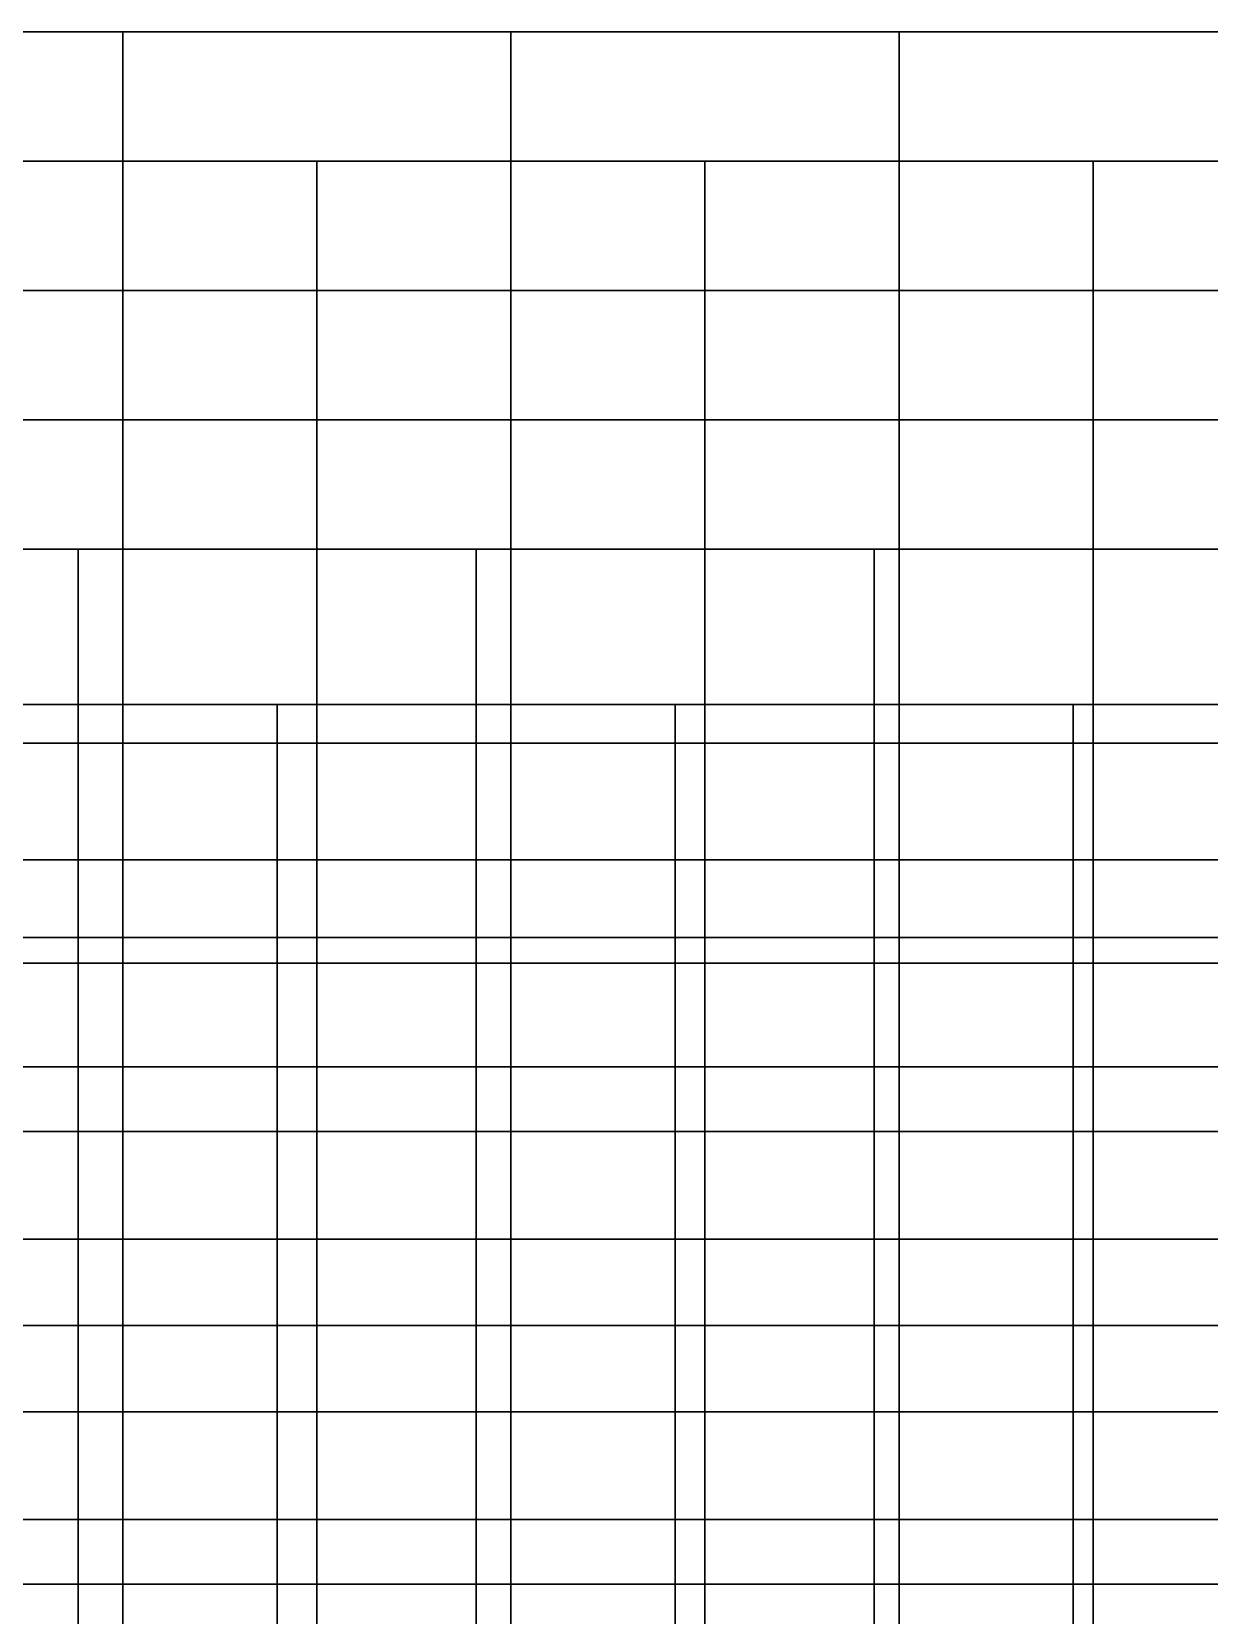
# Model space of a CAD drawing. Extents: x -2.5 to 67.5, y -27.5 to 12.5.
# Drawn here: x 56.12 to 61.81, y 2.35 to 10 of the extents above; entities that cross this region are included whole.
import ezdxf

# ---------------------------------------------------------------- set-up
doc = ezdxf.new("R2010")
doc.units = 0
doc.layers.add('M0', color=13, linetype='CONTINUOUS')
doc.layers.add('M1', color=11, linetype='CONTINUOUS')

msp = doc.modelspace()

# ---------------------------------------------------------------- linework, layer by layer
at = {"layer": 'M0', "color": 135}
for points in [[(54.688, 10), (54.688, 10, 1), (56.563, 10, 1), (56.563, 10)], [(54.688, 8.75), (54.688, 10), (56.563, 10), (56.563, 8.75)], [(54.688, 10, 1), (54.688, 8.75, 1), (56.563, 8.75, 1), (56.563, 10, 1)], [(56.563, 8.75), (56.563, 10), (56.563, 10, 1), (56.563, 8.75, 1)], [(56.563, 10), (56.563, 8.75), (56.563, 8.75, 1), (56.563, 10, 1)], [(56.563, 10), (56.563, 10, 1), (58.438, 10, 1), (58.438, 10)], [(56.563, 8.75), (56.563, 10), (58.438, 10), (58.438, 8.75)], [(56.563, 10, 1), (56.563, 8.75, 1), (58.438, 8.75, 1), (58.438, 10, 1)], [(58.438, 8.75), (58.438, 10), (58.438, 10, 1), (58.438, 8.75, 1)], [(58.438, 10), (58.438, 8.75), (58.438, 8.75, 1), (58.438, 10, 1)], [(58.438, 10), (58.438, 10, 1), (60.313, 10, 1), (60.313, 10)], [(58.438, 8.75), (58.438, 10), (60.313, 10), (60.313, 8.75)], [(58.438, 10, 1), (58.438, 8.75, 1), (60.313, 8.75, 1), (60.313, 10, 1)], [(60.313, 8.75), (60.313, 10), (60.313, 10, 1), (60.313, 8.75, 1)], [(60.313, 10), (60.313, 8.75), (60.313, 8.75, 1), (60.313, 10, 1)], [(60.313, 10), (60.313, 10, 1), (62.188, 10, 1), (62.188, 10)], [(60.313, 8.75), (60.313, 10), (62.188, 10), (62.188, 8.75)], [(60.313, 10, 1), (60.313, 8.75, 1), (62.188, 8.75, 1), (62.188, 10, 1)], [(57.5, 9.375), (55.625, 9.375), (55.625, 9.375, 1), (57.5, 9.375, 1)], [(57.5, 8.125), (55.625, 8.125), (55.625, 9.375), (57.5, 9.375)], [(55.625, 8.125, 1), (57.5, 8.125, 1), (57.5, 9.375, 1), (55.625, 9.375, 1)], [(57.5, 8.125, 1), (57.5, 8.125), (57.5, 9.375), (57.5, 9.375, 1)], [(59.375, 9.375), (57.5, 9.375), (57.5, 9.375, 1), (59.375, 9.375, 1)], [(57.5, 8.125), (57.5, 8.125, 1), (57.5, 9.375, 1), (57.5, 9.375)], [(59.375, 8.125), (57.5, 8.125), (57.5, 9.375), (59.375, 9.375)], [(57.5, 8.125, 1), (59.375, 8.125, 1), (59.375, 9.375, 1), (57.5, 9.375, 1)], [(59.375, 8.125, 1), (59.375, 8.125), (59.375, 9.375), (59.375, 9.375, 1)], [(61.25, 9.375), (59.375, 9.375), (59.375, 9.375, 1), (61.25, 9.375, 1)], [(59.375, 8.125), (59.375, 8.125, 1), (59.375, 9.375, 1), (59.375, 9.375)], [(61.25, 8.125), (59.375, 8.125), (59.375, 9.375), (61.25, 9.375)], [(59.375, 8.125, 1), (61.25, 8.125, 1), (61.25, 9.375, 1), (59.375, 9.375, 1)], [(61.25, 8.125, 1), (61.25, 8.125), (61.25, 9.375), (61.25, 9.375, 1)], [(63.125, 9.375), (61.25, 9.375), (61.25, 9.375, 1), (63.125, 9.375, 1)], [(61.25, 8.125), (61.25, 8.125, 1), (61.25, 9.375, 1), (61.25, 9.375)], [(63.125, 8.125), (61.25, 8.125), (61.25, 9.375), (63.125, 9.375)], [(61.25, 8.125, 1), (63.125, 8.125, 1), (63.125, 9.375, 1), (61.25, 9.375, 1)], [(54.688, 8.75), (54.688, 8.75, 1), (56.563, 8.75, 1), (56.563, 8.75)], [(54.688, 7.5), (54.688, 8.75), (56.563, 8.75), (56.563, 7.5)], [(54.688, 8.75, 1), (54.688, 7.5, 1), (56.563, 7.5, 1), (56.563, 8.75, 1)], [(54.688, 8.75, 1), (54.688, 8.75), (56.563, 8.75), (56.563, 8.75, 1)], [(56.563, 7.5), (56.563, 8.75), (56.563, 8.75, 1), (56.563, 7.5, 1)], [(56.563, 8.75), (56.563, 7.5), (56.563, 7.5, 1), (56.563, 8.75, 1)], [(56.563, 8.75), (56.563, 8.75, 1), (58.438, 8.75, 1), (58.438, 8.75)], [(56.563, 7.5), (56.563, 8.75), (58.438, 8.75), (58.438, 7.5)], [(56.563, 8.75, 1), (56.563, 7.5, 1), (58.438, 7.5, 1), (58.438, 8.75, 1)], [(56.563, 8.75, 1), (56.563, 8.75), (58.438, 8.75), (58.438, 8.75, 1)], [(58.438, 7.5), (58.438, 8.75), (58.438, 8.75, 1), (58.438, 7.5, 1)], [(58.438, 8.75), (58.438, 7.5), (58.438, 7.5, 1), (58.438, 8.75, 1)], [(58.438, 8.75), (58.438, 8.75, 1), (60.313, 8.75, 1), (60.313, 8.75)], [(58.438, 7.5), (58.438, 8.75), (60.313, 8.75), (60.313, 7.5)], [(58.438, 8.75, 1), (58.438, 7.5, 1), (60.313, 7.5, 1), (60.313, 8.75, 1)], [(58.438, 8.75, 1), (58.438, 8.75), (60.313, 8.75), (60.313, 8.75, 1)], [(60.313, 7.5), (60.313, 8.75), (60.313, 8.75, 1), (60.313, 7.5, 1)], [(60.313, 8.75), (60.313, 7.5), (60.313, 7.5, 1), (60.313, 8.75, 1)], [(60.313, 8.75), (60.313, 8.75, 1), (62.188, 8.75, 1), (62.188, 8.75)], [(60.313, 7.5), (60.313, 8.75), (62.188, 8.75), (62.188, 7.5)], [(60.313, 8.75, 1), (60.313, 7.5, 1), (62.188, 7.5, 1), (62.188, 8.75, 1)], [(60.313, 8.75, 1), (60.313, 8.75), (62.188, 8.75), (62.188, 8.75, 1)], [(57.5, 8.125), (55.625, 8.125), (55.625, 8.125, 1), (57.5, 8.125, 1)], [(57.5, 6.5625), (55.625, 6.5625), (55.625, 8.125), (57.5, 8.125)], [(55.625, 6.5625, 1), (57.5, 6.5625, 1), (57.5, 8.125, 1), (55.625, 8.125, 1)], [(55.625, 8.125), (57.5, 8.125), (57.5, 8.125, 1), (55.625, 8.125, 1)], [(57.5, 6.5625, 1), (57.5, 6.5625), (57.5, 8.125), (57.5, 8.125, 1)], [(59.375, 8.125), (57.5, 8.125), (57.5, 8.125, 1), (59.375, 8.125, 1)], [(57.5, 6.5625), (57.5, 6.5625, 1), (57.5, 8.125, 1), (57.5, 8.125)], [(59.375, 6.5625), (57.5, 6.5625), (57.5, 8.125), (59.375, 8.125)], [(57.5, 6.5625, 1), (59.375, 6.5625, 1), (59.375, 8.125, 1), (57.5, 8.125, 1)], [(57.5, 8.125), (59.375, 8.125), (59.375, 8.125, 1), (57.5, 8.125, 1)], [(59.375, 6.5625, 1), (59.375, 6.5625), (59.375, 8.125), (59.375, 8.125, 1)], [(61.25, 8.125), (59.375, 8.125), (59.375, 8.125, 1), (61.25, 8.125, 1)], [(59.375, 6.5625), (59.375, 6.5625, 1), (59.375, 8.125, 1), (59.375, 8.125)], [(61.25, 6.5625), (59.375, 6.5625), (59.375, 8.125), (61.25, 8.125)], [(59.375, 6.5625, 1), (61.25, 6.5625, 1), (61.25, 8.125, 1), (59.375, 8.125, 1)], [(59.375, 8.125), (61.25, 8.125), (61.25, 8.125, 1), (59.375, 8.125, 1)], [(61.25, 6.5625, 1), (61.25, 6.5625), (61.25, 8.125), (61.25, 8.125, 1)], [(63.125, 8.125), (61.25, 8.125), (61.25, 8.125, 1), (63.125, 8.125, 1)], [(61.25, 6.5625), (61.25, 6.5625, 1), (61.25, 8.125, 1), (61.25, 8.125)], [(63.125, 6.5625), (61.25, 6.5625), (61.25, 8.125), (63.125, 8.125)], [(61.25, 6.5625, 1), (63.125, 6.5625, 1), (63.125, 8.125, 1), (61.25, 8.125, 1)], [(61.25, 8.125), (63.125, 8.125), (63.125, 8.125, 1), (61.25, 8.125, 1)], [(54.688, 7.5), (54.688, 7.5, 1), (56.563, 7.5, 1), (56.563, 7.5)], [(54.688, 5.625), (54.688, 7.5), (56.563, 7.5), (56.563, 5.625)], [(54.688, 7.5, 1), (54.688, 5.625, 1), (56.563, 5.625, 1), (56.563, 7.5, 1)], [(54.688, 7.5, 1), (54.688, 7.5), (56.563, 7.5), (56.563, 7.5, 1)], [(56.563, 5.625), (56.563, 7.5), (56.563, 7.5, 1), (56.563, 5.625, 1)], [(56.563, 7.5), (56.563, 5.625), (56.563, 5.625, 1), (56.563, 7.5, 1)], [(56.563, 7.5), (56.563, 7.5, 1), (58.438, 7.5, 1), (58.438, 7.5)], [(56.563, 5.625), (56.563, 7.5), (58.438, 7.5), (58.438, 5.625)], [(56.563, 7.5, 1), (56.563, 5.625, 1), (58.438, 5.625, 1), (58.438, 7.5, 1)], [(56.563, 7.5, 1), (56.563, 7.5), (58.438, 7.5), (58.438, 7.5, 1)], [(58.438, 5.625), (58.438, 7.5), (58.438, 7.5, 1), (58.438, 5.625, 1)], [(58.438, 7.5), (58.438, 5.625), (58.438, 5.625, 1), (58.438, 7.5, 1)], [(58.438, 7.5), (58.438, 7.5, 1), (60.313, 7.5, 1), (60.313, 7.5)], [(58.438, 5.625), (58.438, 7.5), (60.313, 7.5), (60.313, 5.625)], [(58.438, 7.5, 1), (58.438, 5.625, 1), (60.313, 5.625, 1), (60.313, 7.5, 1)], [(58.438, 7.5, 1), (58.438, 7.5), (60.313, 7.5), (60.313, 7.5, 1)], [(60.313, 5.625), (60.313, 7.5), (60.313, 7.5, 1), (60.313, 5.625, 1)], [(60.313, 7.5), (60.313, 5.625), (60.313, 5.625, 1), (60.313, 7.5, 1)], [(60.313, 7.5), (60.313, 7.5, 1), (62.188, 7.5, 1), (62.188, 7.5)], [(60.313, 5.625), (60.313, 7.5), (62.188, 7.5), (62.188, 5.625)], [(60.313, 7.5, 1), (60.313, 5.625, 1), (62.188, 5.625, 1), (62.188, 7.5, 1)], [(60.313, 7.5, 1), (60.313, 7.5), (62.188, 7.5), (62.188, 7.5, 1)], [(57.5, 6.5625), (55.625, 6.5625), (55.625, 6.5625, 1), (57.5, 6.5625, 1)], [(57.5, 4.6875), (55.625, 4.6875), (55.625, 6.5625), (57.5, 6.5625)], [(55.625, 4.6875, 1), (57.5, 4.6875, 1), (57.5, 6.5625, 1), (55.625, 6.5625, 1)], [(55.625, 6.5625), (57.5, 6.5625), (57.5, 6.5625, 1), (55.625, 6.5625, 1)], [(57.5, 4.6875, 1), (57.5, 4.6875), (57.5, 6.5625), (57.5, 6.5625, 1)], [(59.375, 6.5625), (57.5, 6.5625), (57.5, 6.5625, 1), (59.375, 6.5625, 1)], [(57.5, 4.6875), (57.5, 4.6875, 1), (57.5, 6.5625, 1), (57.5, 6.5625)], [(59.375, 4.6875), (57.5, 4.6875), (57.5, 6.5625), (59.375, 6.5625)], [(57.5, 4.6875, 1), (59.375, 4.6875, 1), (59.375, 6.5625, 1), (57.5, 6.5625, 1)], [(57.5, 6.5625), (59.375, 6.5625), (59.375, 6.5625, 1), (57.5, 6.5625, 1)], [(59.375, 4.6875, 1), (59.375, 4.6875), (59.375, 6.5625), (59.375, 6.5625, 1)], [(61.25, 6.5625), (59.375, 6.5625), (59.375, 6.5625, 1), (61.25, 6.5625, 1)], [(59.375, 4.6875), (59.375, 4.6875, 1), (59.375, 6.5625, 1), (59.375, 6.5625)], [(61.25, 4.6875), (59.375, 4.6875), (59.375, 6.5625), (61.25, 6.5625)], [(59.375, 4.6875, 1), (61.25, 4.6875, 1), (61.25, 6.5625, 1), (59.375, 6.5625, 1)], [(59.375, 6.5625), (61.25, 6.5625), (61.25, 6.5625, 1), (59.375, 6.5625, 1)], [(61.25, 4.6875, 1), (61.25, 4.6875), (61.25, 6.5625), (61.25, 6.5625, 1)], [(63.125, 6.5625), (61.25, 6.5625), (61.25, 6.5625, 1), (63.125, 6.5625, 1)], [(61.25, 4.6875), (61.25, 4.6875, 1), (61.25, 6.5625, 1), (61.25, 6.5625)], [(63.125, 4.6875), (61.25, 4.6875), (61.25, 6.5625), (63.125, 6.5625)], [(61.25, 4.6875, 1), (63.125, 4.6875, 1), (63.125, 6.5625, 1), (61.25, 6.5625, 1)], [(61.25, 6.5625), (63.125, 6.5625), (63.125, 6.5625, 1), (61.25, 6.5625, 1)], [(54.688, 5.625), (54.688, 5.625, 1), (56.563, 5.625, 1), (56.563, 5.625)], [(54.688, 3.75), (54.688, 5.625), (56.563, 5.625), (56.563, 3.75)], [(54.688, 5.625, 1), (54.688, 3.75, 1), (56.563, 3.75, 1), (56.563, 5.625, 1)], [(54.688, 5.625, 1), (54.688, 5.625), (56.563, 5.625), (56.563, 5.625, 1)], [(56.563, 3.75), (56.563, 5.625), (56.563, 5.625, 1), (56.563, 3.75, 1)], [(56.563, 5.625), (56.563, 3.75), (56.563, 3.75, 1), (56.563, 5.625, 1)], [(56.563, 5.625), (56.563, 5.625, 1), (58.438, 5.625, 1), (58.438, 5.625)], [(56.563, 3.75), (56.563, 5.625), (58.438, 5.625), (58.438, 3.75)], [(56.563, 5.625, 1), (56.563, 3.75, 1), (58.438, 3.75, 1), (58.438, 5.625, 1)], [(56.563, 5.625, 1), (56.563, 5.625), (58.438, 5.625), (58.438, 5.625, 1)], [(58.438, 3.75), (58.438, 5.625), (58.438, 5.625, 1), (58.438, 3.75, 1)], [(58.438, 5.625), (58.438, 3.75), (58.438, 3.75, 1), (58.438, 5.625, 1)], [(58.438, 5.625), (58.438, 5.625, 1), (60.313, 5.625, 1), (60.313, 5.625)], [(58.438, 3.75), (58.438, 5.625), (60.313, 5.625), (60.313, 3.75)], [(58.438, 5.625, 1), (58.438, 3.75, 1), (60.313, 3.75, 1), (60.313, 5.625, 1)], [(58.438, 5.625, 1), (58.438, 5.625), (60.313, 5.625), (60.313, 5.625, 1)], [(60.313, 3.75), (60.313, 5.625), (60.313, 5.625, 1), (60.313, 3.75, 1)], [(60.313, 5.625), (60.313, 3.75), (60.313, 3.75, 1), (60.313, 5.625, 1)], [(60.313, 5.625), (60.313, 5.625, 1), (62.188, 5.625, 1), (62.188, 5.625)], [(60.313, 3.75), (60.313, 5.625), (62.188, 5.625), (62.188, 3.75)], [(60.313, 5.625, 1), (60.313, 3.75, 1), (62.188, 3.75, 1), (62.188, 5.625, 1)], [(60.313, 5.625, 1), (60.313, 5.625), (62.188, 5.625), (62.188, 5.625, 1)], [(57.5, 4.6875), (55.625, 4.6875), (55.625, 4.6875, 1), (57.5, 4.6875, 1)], [(57.5, 2.8125), (55.625, 2.8125), (55.625, 4.6875), (57.5, 4.6875)], [(55.625, 2.8125, 1), (57.5, 2.8125, 1), (57.5, 4.6875, 1), (55.625, 4.6875, 1)], [(55.625, 4.6875), (57.5, 4.6875), (57.5, 4.6875, 1), (55.625, 4.6875, 1)], [(57.5, 2.8125, 1), (57.5, 2.8125), (57.5, 4.6875), (57.5, 4.6875, 1)], [(59.375, 4.6875), (57.5, 4.6875), (57.5, 4.6875, 1), (59.375, 4.6875, 1)], [(57.5, 2.8125), (57.5, 2.8125, 1), (57.5, 4.6875, 1), (57.5, 4.6875)], [(59.375, 2.8125), (57.5, 2.8125), (57.5, 4.6875), (59.375, 4.6875)], [(57.5, 2.8125, 1), (59.375, 2.8125, 1), (59.375, 4.6875, 1), (57.5, 4.6875, 1)], [(57.5, 4.6875), (59.375, 4.6875), (59.375, 4.6875, 1), (57.5, 4.6875, 1)], [(59.375, 2.8125, 1), (59.375, 2.8125), (59.375, 4.6875), (59.375, 4.6875, 1)], [(61.25, 4.6875), (59.375, 4.6875), (59.375, 4.6875, 1), (61.25, 4.6875, 1)], [(59.375, 2.8125), (59.375, 2.8125, 1), (59.375, 4.6875, 1), (59.375, 4.6875)], [(61.25, 2.8125), (59.375, 2.8125), (59.375, 4.6875), (61.25, 4.6875)], [(59.375, 2.8125, 1), (61.25, 2.8125, 1), (61.25, 4.6875, 1), (59.375, 4.6875, 1)], [(59.375, 4.6875), (61.25, 4.6875), (61.25, 4.6875, 1), (59.375, 4.6875, 1)], [(61.25, 2.8125, 1), (61.25, 2.8125), (61.25, 4.6875), (61.25, 4.6875, 1)], [(63.125, 4.6875), (61.25, 4.6875), (61.25, 4.6875, 1), (63.125, 4.6875, 1)], [(61.25, 2.8125), (61.25, 2.8125, 1), (61.25, 4.6875, 1), (61.25, 4.6875)], [(63.125, 2.8125), (61.25, 2.8125), (61.25, 4.6875), (63.125, 4.6875)], [(61.25, 2.8125, 1), (63.125, 2.8125, 1), (63.125, 4.6875, 1), (61.25, 4.6875, 1)], [(61.25, 4.6875), (63.125, 4.6875), (63.125, 4.6875, 1), (61.25, 4.6875, 1)], [(54.688, 3.75), (54.688, 3.75, 1), (56.563, 3.75, 1), (56.563, 3.75)], [(54.688, 1.875), (54.688, 3.75), (56.563, 3.75), (56.563, 1.875)], [(54.688, 3.75, 1), (54.688, 1.875, 1), (56.563, 1.875, 1), (56.563, 3.75, 1)], [(54.688, 3.75, 1), (54.688, 3.75), (56.563, 3.75), (56.563, 3.75, 1)], [(56.563, 1.875), (56.563, 3.75), (56.563, 3.75, 1), (56.563, 1.875, 1)], [(56.563, 3.75), (56.563, 1.875), (56.563, 1.875, 1), (56.563, 3.75, 1)], [(56.563, 3.75), (56.563, 3.75, 1), (58.438, 3.75, 1), (58.438, 3.75)], [(56.563, 1.875), (56.563, 3.75), (58.438, 3.75), (58.438, 1.875)], [(56.563, 3.75, 1), (56.563, 1.875, 1), (58.438, 1.875, 1), (58.438, 3.75, 1)], [(56.563, 3.75, 1), (56.563, 3.75), (58.438, 3.75), (58.438, 3.75, 1)], [(58.438, 1.875), (58.438, 3.75), (58.438, 3.75, 1), (58.438, 1.875, 1)], [(58.438, 3.75), (58.438, 1.875), (58.438, 1.875, 1), (58.438, 3.75, 1)], [(58.438, 3.75), (58.438, 3.75, 1), (60.313, 3.75, 1), (60.313, 3.75)], [(58.438, 1.875), (58.438, 3.75), (60.313, 3.75), (60.313, 1.875)], [(58.438, 3.75, 1), (58.438, 1.875, 1), (60.313, 1.875, 1), (60.313, 3.75, 1)], [(58.438, 3.75, 1), (58.438, 3.75), (60.313, 3.75), (60.313, 3.75, 1)], [(60.313, 1.875), (60.313, 3.75), (60.313, 3.75, 1), (60.313, 1.875, 1)], [(60.313, 3.75), (60.313, 1.875), (60.313, 1.875, 1), (60.313, 3.75, 1)], [(60.313, 3.75), (60.313, 3.75, 1), (62.188, 3.75, 1), (62.188, 3.75)], [(60.313, 1.875), (60.313, 3.75), (62.188, 3.75), (62.188, 1.875)], [(60.313, 3.75, 1), (60.313, 1.875, 1), (62.188, 1.875, 1), (62.188, 3.75, 1)], [(60.313, 3.75, 1), (60.313, 3.75), (62.188, 3.75), (62.188, 3.75, 1)], [(57.5, 2.8125), (55.625, 2.8125), (55.625, 2.8125, 1), (57.5, 2.8125, 1)], [(57.5, 0.9375), (55.625, 0.9375), (55.625, 2.8125), (57.5, 2.8125)], [(55.625, 0.9375, 1), (57.5, 0.9375, 1), (57.5, 2.8125, 1), (55.625, 2.8125, 1)], [(55.625, 2.8125), (57.5, 2.8125), (57.5, 2.8125, 1), (55.625, 2.8125, 1)], [(57.5, 0.9375, 1), (57.5, 0.9375), (57.5, 2.8125), (57.5, 2.8125, 1)], [(59.375, 2.8125), (57.5, 2.8125), (57.5, 2.8125, 1), (59.375, 2.8125, 1)], [(57.5, 0.9375), (57.5, 0.9375, 1), (57.5, 2.8125, 1), (57.5, 2.8125)], [(59.375, 0.9375), (57.5, 0.9375), (57.5, 2.8125), (59.375, 2.8125)], [(57.5, 0.9375, 1), (59.375, 0.9375, 1), (59.375, 2.8125, 1), (57.5, 2.8125, 1)], [(57.5, 2.8125), (59.375, 2.8125), (59.375, 2.8125, 1), (57.5, 2.8125, 1)], [(59.375, 0.9375, 1), (59.375, 0.9375), (59.375, 2.8125), (59.375, 2.8125, 1)], [(61.25, 2.8125), (59.375, 2.8125), (59.375, 2.8125, 1), (61.25, 2.8125, 1)], [(59.375, 0.9375), (59.375, 0.9375, 1), (59.375, 2.8125, 1), (59.375, 2.8125)], [(61.25, 0.9375), (59.375, 0.9375), (59.375, 2.8125), (61.25, 2.8125)], [(59.375, 0.9375, 1), (61.25, 0.9375, 1), (61.25, 2.8125, 1), (59.375, 2.8125, 1)], [(59.375, 2.8125), (61.25, 2.8125), (61.25, 2.8125, 1), (59.375, 2.8125, 1)], [(61.25, 0.9375, 1), (61.25, 0.9375), (61.25, 2.8125), (61.25, 2.8125, 1)], [(63.125, 2.8125), (61.25, 2.8125), (61.25, 2.8125, 1), (63.125, 2.8125, 1)], [(61.25, 0.9375), (61.25, 0.9375, 1), (61.25, 2.8125, 1), (61.25, 2.8125)], [(63.125, 0.9375), (61.25, 0.9375), (61.25, 2.8125), (63.125, 2.8125)], [(61.25, 0.9375, 1), (63.125, 0.9375, 1), (63.125, 2.8125, 1), (61.25, 2.8125, 1)], [(61.25, 2.8125), (63.125, 2.8125), (63.125, 2.8125, 1), (61.25, 2.8125, 1)]]:
    msp.add_3dface(points, dxfattribs=at)
at = {"layer": 'M1', "color": 10}
for points in [[(54.424, 7.5, 1.75), (54.424, 7.5, 3), (56.347, 7.5, 3), (56.347, 7.5, 1.75)], [(54.424, 6, 1.75), (54.424, 7.5, 1.75), (56.347, 7.5, 1.75), (56.347, 6, 1.75)], [(54.424, 7.5, 3), (54.424, 6, 3), (56.347, 6, 3), (56.347, 7.5, 3)], [(56.347, 6, 1.75), (56.347, 7.5, 1.75), (56.347, 7.5, 3), (56.347, 6, 3)], [(56.347, 7.5, 1.75), (56.347, 6, 1.75), (56.347, 6, 3), (56.347, 7.5, 3)], [(56.347, 7.5, 1.75), (56.347, 7.5, 3), (58.27, 7.5, 3), (58.27, 7.5, 1.75)], [(56.347, 6, 1.75), (56.347, 7.5, 1.75), (58.27, 7.5, 1.75), (58.27, 6, 1.75)], [(56.347, 7.5, 3), (56.347, 6, 3), (58.27, 6, 3), (58.27, 7.5, 3)], [(58.27, 6, 1.75), (58.27, 7.5, 1.75), (58.27, 7.5, 3), (58.27, 6, 3)], [(58.27, 7.5, 1.75), (58.27, 6, 1.75), (58.27, 6, 3), (58.27, 7.5, 3)], [(58.27, 7.5, 1.75), (58.27, 7.5, 3), (60.193, 7.5, 3), (60.193, 7.5, 1.75)], [(58.27, 6, 1.75), (58.27, 7.5, 1.75), (60.193, 7.5, 1.75), (60.193, 6, 1.75)], [(58.27, 7.5, 3), (58.27, 6, 3), (60.193, 6, 3), (60.193, 7.5, 3)], [(60.193, 6, 1.75), (60.193, 7.5, 1.75), (60.193, 7.5, 3), (60.193, 6, 3)], [(60.193, 7.5, 1.75), (60.193, 6, 1.75), (60.193, 6, 3), (60.193, 7.5, 3)], [(60.193, 7.5, 1.75), (60.193, 7.5, 3), (62.116, 7.5, 3), (62.116, 7.5, 1.75)], [(60.193, 6, 1.75), (60.193, 7.5, 1.75), (62.116, 7.5, 1.75), (62.116, 6, 1.75)], [(60.193, 7.5, 3), (60.193, 6, 3), (62.116, 6, 3), (62.116, 7.5, 3)], [(57.308, 6.75, 1.75), (55.385, 6.75, 1.75), (55.385, 6.75, 3), (57.308, 6.75, 3)], [(57.308, 5.5, 1.75), (55.385, 5.5, 1.75), (55.385, 6.75, 1.75), (57.308, 6.75, 1.75)], [(55.385, 5.5, 3), (57.308, 5.5, 3), (57.308, 6.75, 3), (55.385, 6.75, 3)], [(57.308, 5.5, 3), (57.308, 5.5, 1.75), (57.308, 6.75, 1.75), (57.308, 6.75, 3)], [(59.231, 6.75, 1.75), (57.308, 6.75, 1.75), (57.308, 6.75, 3), (59.231, 6.75, 3)], [(57.308, 5.5, 1.75), (57.308, 5.5, 3), (57.308, 6.75, 3), (57.308, 6.75, 1.75)], [(59.231, 5.5, 1.75), (57.308, 5.5, 1.75), (57.308, 6.75, 1.75), (59.231, 6.75, 1.75)], [(57.308, 5.5, 3), (59.231, 5.5, 3), (59.231, 6.75, 3), (57.308, 6.75, 3)], [(59.231, 5.5, 3), (59.231, 5.5, 1.75), (59.231, 6.75, 1.75), (59.231, 6.75, 3)], [(61.154, 6.75, 1.75), (59.231, 6.75, 1.75), (59.231, 6.75, 3), (61.154, 6.75, 3)], [(59.231, 5.5, 1.75), (59.231, 5.5, 3), (59.231, 6.75, 3), (59.231, 6.75, 1.75)], [(61.154, 5.5, 1.75), (59.231, 5.5, 1.75), (59.231, 6.75, 1.75), (61.154, 6.75, 1.75)], [(59.231, 5.5, 3), (61.154, 5.5, 3), (61.154, 6.75, 3), (59.231, 6.75, 3)], [(61.154, 5.5, 3), (61.154, 5.5, 1.75), (61.154, 6.75, 1.75), (61.154, 6.75, 3)], [(63.077, 6.75, 1.75), (61.154, 6.75, 1.75), (61.154, 6.75, 3), (63.077, 6.75, 3)], [(61.154, 5.5, 1.75), (61.154, 5.5, 3), (61.154, 6.75, 3), (61.154, 6.75, 1.75)], [(63.077, 5.5, 1.75), (61.154, 5.5, 1.75), (61.154, 6.75, 1.75), (63.077, 6.75, 1.75)], [(61.154, 5.5, 3), (63.077, 5.5, 3), (63.077, 6.75, 3), (61.154, 6.75, 3)], [(54.424, 6, 1.75), (54.424, 6, 3), (56.347, 6, 3), (56.347, 6, 1.75)], [(54.424, 5, 1.75), (54.424, 6, 1.75), (56.347, 6, 1.75), (56.347, 5, 1.75)], [(54.424, 6, 3), (54.424, 5, 3), (56.347, 5, 3), (56.347, 6, 3)], [(54.424, 6, 3), (54.424, 6, 1.75), (56.347, 6, 1.75), (56.347, 6, 3)], [(56.347, 5, 1.75), (56.347, 6, 1.75), (56.347, 6, 3), (56.347, 5, 3)], [(56.347, 6, 1.75), (56.347, 5, 1.75), (56.347, 5, 3), (56.347, 6, 3)], [(56.347, 6, 1.75), (56.347, 6, 3), (58.27, 6, 3), (58.27, 6, 1.75)], [(56.347, 5, 1.75), (56.347, 6, 1.75), (58.27, 6, 1.75), (58.27, 5, 1.75)], [(56.347, 6, 3), (56.347, 5, 3), (58.27, 5, 3), (58.27, 6, 3)], [(56.347, 6, 3), (56.347, 6, 1.75), (58.27, 6, 1.75), (58.27, 6, 3)], [(58.27, 5, 1.75), (58.27, 6, 1.75), (58.27, 6, 3), (58.27, 5, 3)], [(58.27, 6, 1.75), (58.27, 5, 1.75), (58.27, 5, 3), (58.27, 6, 3)], [(58.27, 6, 1.75), (58.27, 6, 3), (60.193, 6, 3), (60.193, 6, 1.75)], [(58.27, 5, 1.75), (58.27, 6, 1.75), (60.193, 6, 1.75), (60.193, 5, 1.75)], [(58.27, 6, 3), (58.27, 5, 3), (60.193, 5, 3), (60.193, 6, 3)], [(58.27, 6, 3), (58.27, 6, 1.75), (60.193, 6, 1.75), (60.193, 6, 3)], [(60.193, 5, 1.75), (60.193, 6, 1.75), (60.193, 6, 3), (60.193, 5, 3)], [(60.193, 6, 1.75), (60.193, 5, 1.75), (60.193, 5, 3), (60.193, 6, 3)], [(60.193, 6, 1.75), (60.193, 6, 3), (62.116, 6, 3), (62.116, 6, 1.75)], [(60.193, 5, 1.75), (60.193, 6, 1.75), (62.116, 6, 1.75), (62.116, 5, 1.75)], [(60.193, 6, 3), (60.193, 5, 3), (62.116, 5, 3), (62.116, 6, 3)], [(60.193, 6, 3), (60.193, 6, 1.75), (62.116, 6, 1.75), (62.116, 6, 3)], [(57.308, 5.5, 1.75), (55.385, 5.5, 1.75), (55.385, 5.5, 3), (57.308, 5.5, 3)], [(57.308, 4.1665, 1.75), (55.385, 4.1665, 1.75), (55.385, 5.5, 1.75), (57.308, 5.5, 1.75)], [(55.385, 4.1665, 3), (57.308, 4.1665, 3), (57.308, 5.5, 3), (55.385, 5.5, 3)], [(55.385, 5.5, 1.75), (57.308, 5.5, 1.75), (57.308, 5.5, 3), (55.385, 5.5, 3)], [(57.308, 4.1665, 3), (57.308, 4.1665, 1.75), (57.308, 5.5, 1.75), (57.308, 5.5, 3)], [(59.231, 5.5, 1.75), (57.308, 5.5, 1.75), (57.308, 5.5, 3), (59.231, 5.5, 3)], [(57.308, 4.1665, 1.75), (57.308, 4.1665, 3), (57.308, 5.5, 3), (57.308, 5.5, 1.75)], [(59.231, 4.1665, 1.75), (57.308, 4.1665, 1.75), (57.308, 5.5, 1.75), (59.231, 5.5, 1.75)], [(57.308, 4.1665, 3), (59.231, 4.1665, 3), (59.231, 5.5, 3), (57.308, 5.5, 3)], [(57.308, 5.5, 1.75), (59.231, 5.5, 1.75), (59.231, 5.5, 3), (57.308, 5.5, 3)], [(59.231, 4.1665, 3), (59.231, 4.1665, 1.75), (59.231, 5.5, 1.75), (59.231, 5.5, 3)], [(61.154, 5.5, 1.75), (59.231, 5.5, 1.75), (59.231, 5.5, 3), (61.154, 5.5, 3)], [(59.231, 4.1665, 1.75), (59.231, 4.1665, 3), (59.231, 5.5, 3), (59.231, 5.5, 1.75)], [(61.154, 4.1665, 1.75), (59.231, 4.1665, 1.75), (59.231, 5.5, 1.75), (61.154, 5.5, 1.75)], [(59.231, 4.1665, 3), (61.154, 4.1665, 3), (61.154, 5.5, 3), (59.231, 5.5, 3)], [(59.231, 5.5, 1.75), (61.154, 5.5, 1.75), (61.154, 5.5, 3), (59.231, 5.5, 3)], [(61.154, 4.1665, 3), (61.154, 4.1665, 1.75), (61.154, 5.5, 1.75), (61.154, 5.5, 3)], [(63.077, 5.5, 1.75), (61.154, 5.5, 1.75), (61.154, 5.5, 3), (63.077, 5.5, 3)], [(61.154, 4.1665, 1.75), (61.154, 4.1665, 3), (61.154, 5.5, 3), (61.154, 5.5, 1.75)], [(63.077, 4.1665, 1.75), (61.154, 4.1665, 1.75), (61.154, 5.5, 1.75), (63.077, 5.5, 1.75)], [(61.154, 4.1665, 3), (63.077, 4.1665, 3), (63.077, 5.5, 3), (61.154, 5.5, 3)], [(61.154, 5.5, 1.75), (63.077, 5.5, 1.75), (63.077, 5.5, 3), (61.154, 5.5, 3)], [(54.424, 5, 1.75), (54.424, 5, 3), (56.347, 5, 3), (56.347, 5, 1.75)], [(54.424, 3.333, 1.75), (54.424, 5, 1.75), (56.347, 5, 1.75), (56.347, 3.333, 1.75)], [(54.424, 5, 3), (54.424, 3.333, 3), (56.347, 3.333, 3), (56.347, 5, 3)], [(54.424, 5, 3), (54.424, 5, 1.75), (56.347, 5, 1.75), (56.347, 5, 3)], [(56.347, 3.333, 1.75), (56.347, 5, 1.75), (56.347, 5, 3), (56.347, 3.333, 3)], [(56.347, 5, 1.75), (56.347, 3.333, 1.75), (56.347, 3.333, 3), (56.347, 5, 3)], [(56.347, 5, 1.75), (56.347, 5, 3), (58.27, 5, 3), (58.27, 5, 1.75)], [(56.347, 3.333, 1.75), (56.347, 5, 1.75), (58.27, 5, 1.75), (58.27, 3.333, 1.75)], [(56.347, 5, 3), (56.347, 3.333, 3), (58.27, 3.333, 3), (58.27, 5, 3)], [(56.347, 5, 3), (56.347, 5, 1.75), (58.27, 5, 1.75), (58.27, 5, 3)], [(58.27, 3.333, 1.75), (58.27, 5, 1.75), (58.27, 5, 3), (58.27, 3.333, 3)], [(58.27, 5, 1.75), (58.27, 3.333, 1.75), (58.27, 3.333, 3), (58.27, 5, 3)], [(58.27, 5, 1.75), (58.27, 5, 3), (60.193, 5, 3), (60.193, 5, 1.75)], [(58.27, 3.333, 1.75), (58.27, 5, 1.75), (60.193, 5, 1.75), (60.193, 3.333, 1.75)], [(58.27, 5, 3), (58.27, 3.333, 3), (60.193, 3.333, 3), (60.193, 5, 3)], [(58.27, 5, 3), (58.27, 5, 1.75), (60.193, 5, 1.75), (60.193, 5, 3)], [(60.193, 3.333, 1.75), (60.193, 5, 1.75), (60.193, 5, 3), (60.193, 3.333, 3)], [(60.193, 5, 1.75), (60.193, 3.333, 1.75), (60.193, 3.333, 3), (60.193, 5, 3)], [(60.193, 5, 1.75), (60.193, 5, 3), (62.116, 5, 3), (62.116, 5, 1.75)], [(60.193, 3.333, 1.75), (60.193, 5, 1.75), (62.116, 5, 1.75), (62.116, 3.333, 1.75)], [(60.193, 5, 3), (60.193, 3.333, 3), (62.116, 3.333, 3), (62.116, 5, 3)], [(60.193, 5, 3), (60.193, 5, 1.75), (62.116, 5, 1.75), (62.116, 5, 3)], [(57.308, 4.1665, 1.75), (55.385, 4.1665, 1.75), (55.385, 4.1665, 3), (57.308, 4.1665, 3)], [(57.308, 2.5, 1.75), (55.385, 2.5, 1.75), (55.385, 4.1665, 1.75), (57.308, 4.1665, 1.75)], [(55.385, 2.5, 3), (57.308, 2.5, 3), (57.308, 4.1665, 3), (55.385, 4.1665, 3)], [(55.385, 4.1665, 1.75), (57.308, 4.1665, 1.75), (57.308, 4.1665, 3), (55.385, 4.1665, 3)], [(57.308, 2.5, 3), (57.308, 2.5, 1.75), (57.308, 4.1665, 1.75), (57.308, 4.1665, 3)], [(59.231, 4.1665, 1.75), (57.308, 4.1665, 1.75), (57.308, 4.1665, 3), (59.231, 4.1665, 3)], [(57.308, 2.5, 1.75), (57.308, 2.5, 3), (57.308, 4.1665, 3), (57.308, 4.1665, 1.75)], [(59.231, 2.5, 1.75), (57.308, 2.5, 1.75), (57.308, 4.1665, 1.75), (59.231, 4.1665, 1.75)], [(57.308, 2.5, 3), (59.231, 2.5, 3), (59.231, 4.1665, 3), (57.308, 4.1665, 3)], [(57.308, 4.1665, 1.75), (59.231, 4.1665, 1.75), (59.231, 4.1665, 3), (57.308, 4.1665, 3)], [(59.231, 2.5, 3), (59.231, 2.5, 1.75), (59.231, 4.1665, 1.75), (59.231, 4.1665, 3)], [(61.154, 4.1665, 1.75), (59.231, 4.1665, 1.75), (59.231, 4.1665, 3), (61.154, 4.1665, 3)], [(59.231, 2.5, 1.75), (59.231, 2.5, 3), (59.231, 4.1665, 3), (59.231, 4.1665, 1.75)], [(61.154, 2.5, 1.75), (59.231, 2.5, 1.75), (59.231, 4.1665, 1.75), (61.154, 4.1665, 1.75)], [(59.231, 2.5, 3), (61.154, 2.5, 3), (61.154, 4.1665, 3), (59.231, 4.1665, 3)], [(59.231, 4.1665, 1.75), (61.154, 4.1665, 1.75), (61.154, 4.1665, 3), (59.231, 4.1665, 3)], [(61.154, 2.5, 3), (61.154, 2.5, 1.75), (61.154, 4.1665, 1.75), (61.154, 4.1665, 3)], [(63.077, 4.1665, 1.75), (61.154, 4.1665, 1.75), (61.154, 4.1665, 3), (63.077, 4.1665, 3)], [(61.154, 2.5, 1.75), (61.154, 2.5, 3), (61.154, 4.1665, 3), (61.154, 4.1665, 1.75)], [(63.077, 2.5, 1.75), (61.154, 2.5, 1.75), (61.154, 4.1665, 1.75), (63.077, 4.1665, 1.75)], [(61.154, 2.5, 3), (63.077, 2.5, 3), (63.077, 4.1665, 3), (61.154, 4.1665, 3)], [(61.154, 4.1665, 1.75), (63.077, 4.1665, 1.75), (63.077, 4.1665, 3), (61.154, 4.1665, 3)], [(54.424, 3.333, 1.75), (54.424, 3.333, 3), (56.347, 3.333, 3), (56.347, 3.333, 1.75)], [(54.424, 1.667, 1.75), (54.424, 3.333, 1.75), (56.347, 3.333, 1.75), (56.347, 1.667, 1.75)], [(54.424, 3.333, 3), (54.424, 1.667, 3), (56.347, 1.667, 3), (56.347, 3.333, 3)], [(54.424, 3.333, 3), (54.424, 3.333, 1.75), (56.347, 3.333, 1.75), (56.347, 3.333, 3)], [(56.347, 1.667, 1.75), (56.347, 3.333, 1.75), (56.347, 3.333, 3), (56.347, 1.667, 3)], [(56.347, 3.333, 1.75), (56.347, 1.667, 1.75), (56.347, 1.667, 3), (56.347, 3.333, 3)], [(56.347, 3.333, 1.75), (56.347, 3.333, 3), (58.27, 3.333, 3), (58.27, 3.333, 1.75)], [(56.347, 1.667, 1.75), (56.347, 3.333, 1.75), (58.27, 3.333, 1.75), (58.27, 1.667, 1.75)], [(56.347, 3.333, 3), (56.347, 1.667, 3), (58.27, 1.667, 3), (58.27, 3.333, 3)], [(56.347, 3.333, 3), (56.347, 3.333, 1.75), (58.27, 3.333, 1.75), (58.27, 3.333, 3)], [(58.27, 1.667, 1.75), (58.27, 3.333, 1.75), (58.27, 3.333, 3), (58.27, 1.667, 3)], [(58.27, 3.333, 1.75), (58.27, 1.667, 1.75), (58.27, 1.667, 3), (58.27, 3.333, 3)], [(58.27, 3.333, 1.75), (58.27, 3.333, 3), (60.193, 3.333, 3), (60.193, 3.333, 1.75)], [(58.27, 1.667, 1.75), (58.27, 3.333, 1.75), (60.193, 3.333, 1.75), (60.193, 1.667, 1.75)], [(58.27, 3.333, 3), (58.27, 1.667, 3), (60.193, 1.667, 3), (60.193, 3.333, 3)], [(58.27, 3.333, 3), (58.27, 3.333, 1.75), (60.193, 3.333, 1.75), (60.193, 3.333, 3)], [(60.193, 1.667, 1.75), (60.193, 3.333, 1.75), (60.193, 3.333, 3), (60.193, 1.667, 3)], [(60.193, 3.333, 1.75), (60.193, 1.667, 1.75), (60.193, 1.667, 3), (60.193, 3.333, 3)], [(60.193, 3.333, 1.75), (60.193, 3.333, 3), (62.116, 3.333, 3), (62.116, 3.333, 1.75)], [(60.193, 1.667, 1.75), (60.193, 3.333, 1.75), (62.116, 3.333, 1.75), (62.116, 1.667, 1.75)], [(60.193, 3.333, 3), (60.193, 1.667, 3), (62.116, 1.667, 3), (62.116, 3.333, 3)], [(60.193, 3.333, 3), (60.193, 3.333, 1.75), (62.116, 3.333, 1.75), (62.116, 3.333, 3)], [(57.308, 2.5, 1.75), (55.385, 2.5, 1.75), (55.385, 2.5, 3), (57.308, 2.5, 3)], [(57.308, 0.8335, 1.75), (55.385, 0.8335, 1.75), (55.385, 2.5, 1.75), (57.308, 2.5, 1.75)], [(55.385, 0.8335, 3), (57.308, 0.8335, 3), (57.308, 2.5, 3), (55.385, 2.5, 3)], [(55.385, 2.5, 1.75), (57.308, 2.5, 1.75), (57.308, 2.5, 3), (55.385, 2.5, 3)], [(57.308, 0.8335, 3), (57.308, 0.8335, 1.75), (57.308, 2.5, 1.75), (57.308, 2.5, 3)], [(59.231, 2.5, 1.75), (57.308, 2.5, 1.75), (57.308, 2.5, 3), (59.231, 2.5, 3)], [(57.308, 0.8335, 1.75), (57.308, 0.8335, 3), (57.308, 2.5, 3), (57.308, 2.5, 1.75)], [(59.231, 0.8335, 1.75), (57.308, 0.8335, 1.75), (57.308, 2.5, 1.75), (59.231, 2.5, 1.75)], [(57.308, 0.8335, 3), (59.231, 0.8335, 3), (59.231, 2.5, 3), (57.308, 2.5, 3)], [(57.308, 2.5, 1.75), (59.231, 2.5, 1.75), (59.231, 2.5, 3), (57.308, 2.5, 3)], [(59.231, 0.8335, 3), (59.231, 0.8335, 1.75), (59.231, 2.5, 1.75), (59.231, 2.5, 3)], [(61.154, 2.5, 1.75), (59.231, 2.5, 1.75), (59.231, 2.5, 3), (61.154, 2.5, 3)], [(59.231, 0.8335, 1.75), (59.231, 0.8335, 3), (59.231, 2.5, 3), (59.231, 2.5, 1.75)], [(61.154, 0.8335, 1.75), (59.231, 0.8335, 1.75), (59.231, 2.5, 1.75), (61.154, 2.5, 1.75)], [(59.231, 0.8335, 3), (61.154, 0.8335, 3), (61.154, 2.5, 3), (59.231, 2.5, 3)], [(59.231, 2.5, 1.75), (61.154, 2.5, 1.75), (61.154, 2.5, 3), (59.231, 2.5, 3)], [(61.154, 0.8335, 3), (61.154, 0.8335, 1.75), (61.154, 2.5, 1.75), (61.154, 2.5, 3)], [(63.077, 2.5, 1.75), (61.154, 2.5, 1.75), (61.154, 2.5, 3), (63.077, 2.5, 3)], [(61.154, 0.8335, 1.75), (61.154, 0.8335, 3), (61.154, 2.5, 3), (61.154, 2.5, 1.75)], [(63.077, 0.8335, 1.75), (61.154, 0.8335, 1.75), (61.154, 2.5, 1.75), (63.077, 2.5, 1.75)], [(61.154, 0.8335, 3), (63.077, 0.8335, 3), (63.077, 2.5, 3), (61.154, 2.5, 3)], [(61.154, 2.5, 1.75), (63.077, 2.5, 1.75), (63.077, 2.5, 3), (61.154, 2.5, 3)]]:
    msp.add_3dface(points, dxfattribs=at)

doc.saveas('drawing.dxf')
